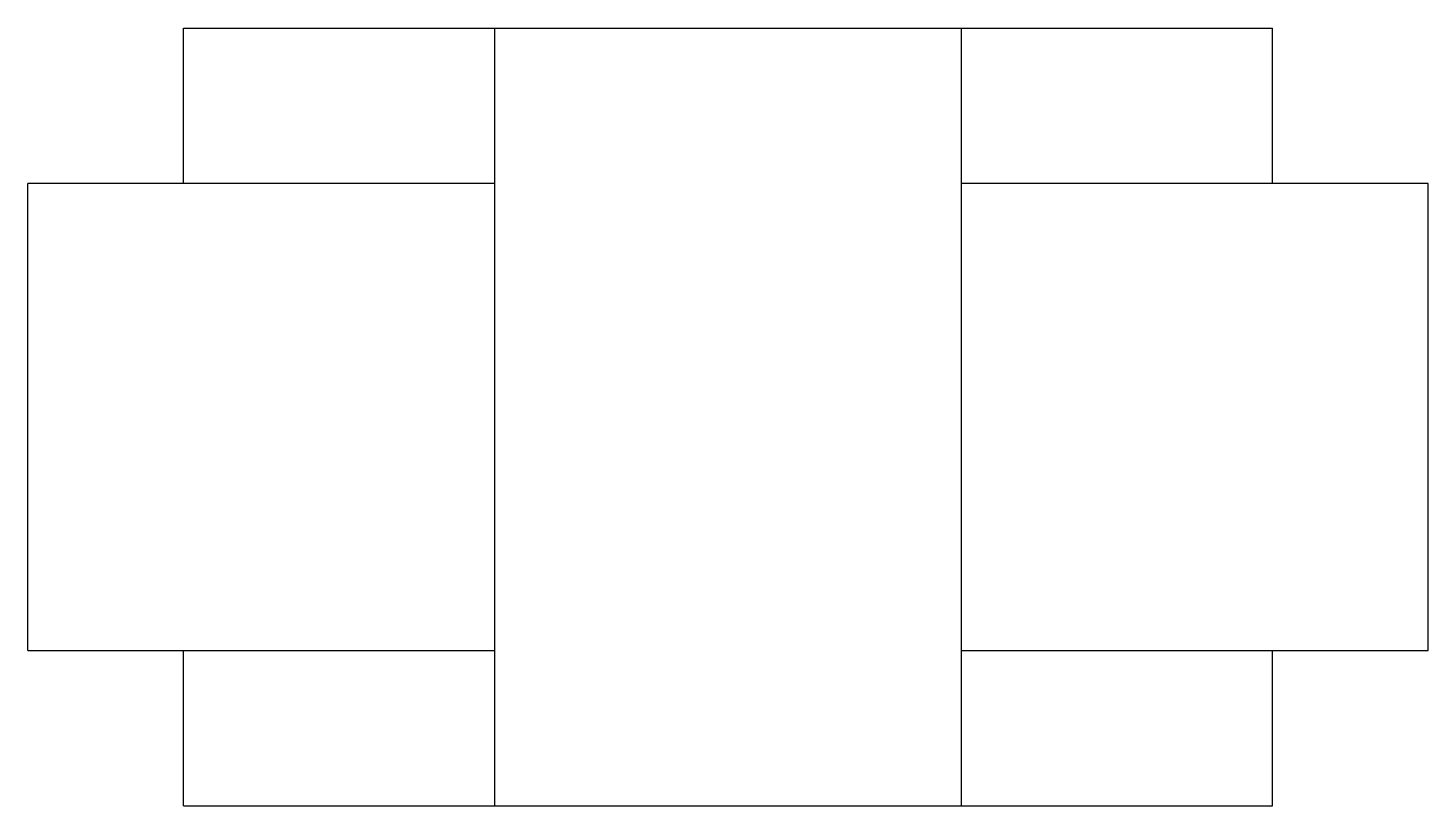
# Model space of a CAD drawing. Header units: metres. Extents: x -9 to 9, y 0 to 10.
import ezdxf

# ---------------------------------------------------------------- set-up
doc = ezdxf.new("R2010")
doc.units = ezdxf.units.M

msp = doc.modelspace()

# ---------------------------------------------------------------- linework, layer by layer
for points in [[(-7, 8), (-7, 8.04), (-7, 8.08), (-7, 8.12), (-7, 8.16), (-7, 8.2), (-7, 8.24), (-7, 8.28), (-7, 8.32), (-7, 8.36), (-7, 8.4), (-7, 8.44), (-7, 8.48), (-7, 8.52), (-7, 8.56), (-7, 8.6), (-7, 8.64), (-7, 8.68), (-7, 8.72), (-7, 8.76), (-7, 8.8), (-7, 8.84), (-7, 8.88), (-7, 8.92), (-7, 8.96), (-7, 9), (-7, 9.04), (-7, 9.08), (-7, 9.12), (-7, 9.16), (-7, 9.2), (-7, 9.24), (-7, 9.28), (-7, 9.32), (-7, 9.36), (-7, 9.4), (-7, 9.44), (-7, 9.48), (-7, 9.52), (-7, 9.56), (-7, 9.6), (-7, 9.64), (-7, 9.68), (-7, 9.72), (-7, 9.76), (-7, 9.8), (-7, 9.84), (-7, 9.88), (-7, 9.92), (-7, 9.96), (-7, 10)], [(-7, 10), (-6.92, 10), (-6.84, 10), (-6.76, 10), (-6.68, 10), (-6.6, 10), (-6.52, 10), (-6.44, 10), (-6.36, 10), (-6.28, 10), (-6.2, 10), (-6.12, 10), (-6.04, 10), (-5.96, 10), (-5.88, 10), (-5.8, 10), (-5.72, 10), (-5.64, 10), (-5.56, 10), (-5.48, 10), (-5.4, 10), (-5.32, 10), (-5.24, 10), (-5.16, 10), (-5.08, 10), (-5, 10), (-4.92, 10), (-4.84, 10), (-4.76, 10), (-4.68, 10), (-4.6, 10), (-4.52, 10), (-4.44, 10), (-4.36, 10), (-4.28, 10), (-4.2, 10), (-4.12, 10), (-4.04, 10), (-3.96, 10), (-3.88, 10), (-3.8, 10), (-3.72, 10), (-3.64, 10), (-3.56, 10), (-3.48, 10), (-3.4, 10), (-3.32, 10), (-3.24, 10), (-3.16, 10), (-3.08, 10), (-3, 10)], [(-3, 10), (-2.88, 10), (-2.76, 10), (-2.64, 10), (-2.52, 10), (-2.4, 10), (-2.28, 10), (-2.16, 10), (-2.04, 10), (-1.92, 10), (-1.8, 10), (-1.68, 10), (-1.56, 10), (-1.44, 10), (-1.32, 10), (-1.2, 10), (-1.08, 10), (-0.96, 10), (-0.84, 10), (-0.72, 10), (-0.6, 10), (-0.48, 10), (-0.36, 10), (-0.24, 10), (-0.12, 10), (0, 10), (0.12, 10), (0.24, 10), (0.36, 10), (0.48, 10), (0.6, 10), (0.72, 10), (0.84, 10), (0.96, 10), (1.08, 10), (1.2, 10), (1.32, 10), (1.44, 10), (1.56, 10), (1.68, 10), (1.8, 10), (1.92, 10), (2.04, 10), (2.16, 10), (2.28, 10), (2.4, 10), (2.52, 10), (2.64, 10), (2.76, 10), (2.88, 10), (3, 10)], [(-3, 0), (-3, 0.2), (-3, 0.4), (-3, 0.6), (-3, 0.8), (-3, 1), (-3, 1.2), (-3, 1.4), (-3, 1.6), (-3, 1.8), (-3, 2), (-3, 2.2), (-3, 2.4), (-3, 2.6), (-3, 2.8), (-3, 3), (-3, 3.2), (-3, 3.4), (-3, 3.6), (-3, 3.8), (-3, 4), (-3, 4.2), (-3, 4.4), (-3, 4.6), (-3, 4.8), (-3, 5), (-3, 5.2), (-3, 5.4), (-3, 5.6), (-3, 5.8), (-3, 6), (-3, 6.2), (-3, 6.4), (-3, 6.6), (-3, 6.8), (-3, 7), (-3, 7.2), (-3, 7.4), (-3, 7.6), (-3, 7.8), (-3, 8), (-3, 8.2), (-3, 8.4), (-3, 8.6), (-3, 8.8), (-3, 9), (-3, 9.2), (-3, 9.4), (-3, 9.6), (-3, 9.8), (-3, 10)], [(3, 10), (3.08, 10), (3.16, 10), (3.24, 10), (3.32, 10), (3.4, 10), (3.48, 10), (3.56, 10), (3.64, 10), (3.72, 10), (3.8, 10), (3.88, 10), (3.96, 10), (4.04, 10), (4.12, 10), (4.2, 10), (4.28, 10), (4.36, 10), (4.44, 10), (4.52, 10), (4.6, 10), (4.68, 10), (4.76, 10), (4.84, 10), (4.92, 10), (5, 10), (5.08, 10), (5.16, 10), (5.24, 10), (5.32, 10), (5.4, 10), (5.48, 10), (5.56, 10), (5.64, 10), (5.72, 10), (5.8, 10), (5.88, 10), (5.96, 10), (6.04, 10), (6.12, 10), (6.2, 10), (6.28, 10), (6.36, 10), (6.44, 10), (6.52, 10), (6.6, 10), (6.68, 10), (6.76, 10), (6.84, 10), (6.92, 10), (7, 10)], [(3, 0), (3, 0.2), (3, 0.4), (3, 0.6), (3, 0.8), (3, 1), (3, 1.2), (3, 1.4), (3, 1.6), (3, 1.8), (3, 2), (3, 2.2), (3, 2.4), (3, 2.6), (3, 2.8), (3, 3), (3, 3.2), (3, 3.4), (3, 3.6), (3, 3.8), (3, 4), (3, 4.2), (3, 4.4), (3, 4.6), (3, 4.8), (3, 5), (3, 5.2), (3, 5.4), (3, 5.6), (3, 5.8), (3, 6), (3, 6.2), (3, 6.4), (3, 6.6), (3, 6.8), (3, 7), (3, 7.2), (3, 7.4), (3, 7.6), (3, 7.8), (3, 8), (3, 8.2), (3, 8.4), (3, 8.6), (3, 8.8), (3, 9), (3, 9.2), (3, 9.4), (3, 9.6), (3, 9.8), (3, 10)], [(7, 8), (7, 8.04), (7, 8.08), (7, 8.12), (7, 8.16), (7, 8.2), (7, 8.24), (7, 8.28), (7, 8.32), (7, 8.36), (7, 8.4), (7, 8.44), (7, 8.48), (7, 8.52), (7, 8.56), (7, 8.6), (7, 8.64), (7, 8.68), (7, 8.72), (7, 8.76), (7, 8.8), (7, 8.84), (7, 8.88), (7, 8.92), (7, 8.96), (7, 9), (7, 9.04), (7, 9.08), (7, 9.12), (7, 9.16), (7, 9.2), (7, 9.24), (7, 9.28), (7, 9.32), (7, 9.36), (7, 9.4), (7, 9.44), (7, 9.48), (7, 9.52), (7, 9.56), (7, 9.6), (7, 9.64), (7, 9.68), (7, 9.72), (7, 9.76), (7, 9.8), (7, 9.84), (7, 9.88), (7, 9.92), (7, 9.96), (7, 10)], [(-3, 8), (-3.12, 8), (-3.24, 8), (-3.36, 8), (-3.48, 8), (-3.6, 8), (-3.72, 8), (-3.84, 8), (-3.96, 8), (-4.08, 8), (-4.2, 8), (-4.32, 8), (-4.44, 8), (-4.56, 8), (-4.68, 8), (-4.8, 8), (-4.92, 8), (-5.04, 8), (-5.16, 8), (-5.28, 8), (-5.4, 8), (-5.52, 8), (-5.64, 8), (-5.76, 8), (-5.88, 8), (-6, 8), (-6.12, 8), (-6.24, 8), (-6.36, 8), (-6.48, 8), (-6.6, 8), (-6.72, 8), (-6.84, 8), (-6.96, 8), (-7.08, 8), (-7.2, 8), (-7.32, 8), (-7.44, 8), (-7.56, 8), (-7.68, 8), (-7.8, 8), (-7.92, 8), (-8.04, 8), (-8.16, 8), (-8.28, 8), (-8.4, 8), (-8.52, 8), (-8.64, 8), (-8.76, 8), (-8.88, 8), (-9, 8)], [(-9, 2), (-9, 2.021), (-9, 2.042), (-9, 2.063), (-9, 2.102), (-9, 2.164), (-9, 2.226), (-9, 2.288), (-9, 2.383), (-9, 2.483), (-9, 2.583), (-9, 2.693), (-9, 2.826), (-9, 2.959), (-9, 3.092), (-9, 3.243), (-9, 3.403), (-9, 3.562), (-9, 3.724), (-9, 3.901), (-9, 4.079), (-9, 4.256), (-9, 4.439), (-9, 4.626), (-9, 4.813), (-9, 5), (-9, 5.187), (-9, 5.374), (-9, 5.561), (-9, 5.744), (-9, 5.921), (-9, 6.099), (-9, 6.276), (-9, 6.438), (-9, 6.597), (-9, 6.757), (-9, 6.908), (-9, 7.041), (-9, 7.174), (-9, 7.307), (-9, 7.417), (-9, 7.517), (-9, 7.617), (-9, 7.712), (-9, 7.774), (-9, 7.836), (-9, 7.898), (-9, 7.937), (-9, 7.958), (-9, 7.979), (-9, 8)], [(9, 8), (8.88, 8), (8.76, 8), (8.64, 8), (8.52, 8), (8.4, 8), (8.28, 8), (8.16, 8), (8.04, 8), (7.92, 8), (7.8, 8), (7.68, 8), (7.56, 8), (7.44, 8), (7.32, 8), (7.2, 8), (7.08, 8), (6.96, 8), (6.84, 8), (6.72, 8), (6.6, 8), (6.48, 8), (6.36, 8), (6.24, 8), (6.12, 8), (6, 8), (5.88, 8), (5.76, 8), (5.64, 8), (5.52, 8), (5.4, 8), (5.28, 8), (5.16, 8), (5.04, 8), (4.92, 8), (4.8, 8), (4.68, 8), (4.56, 8), (4.44, 8), (4.32, 8), (4.2, 8), (4.08, 8), (3.96, 8), (3.84, 8), (3.72, 8), (3.6, 8), (3.48, 8), (3.36, 8), (3.24, 8), (3.12, 8), (3, 8)], [(9, 2), (9, 2.021), (9, 2.042), (9, 2.063), (9, 2.102), (9, 2.164), (9, 2.226), (9, 2.288), (9, 2.383), (9, 2.483), (9, 2.583), (9, 2.693), (9, 2.826), (9, 2.959), (9, 3.092), (9, 3.243), (9, 3.403), (9, 3.562), (9, 3.724), (9, 3.901), (9, 4.079), (9, 4.256), (9, 4.439), (9, 4.626), (9, 4.813), (9, 5), (9, 5.187), (9, 5.374), (9, 5.561), (9, 5.744), (9, 5.921), (9, 6.099), (9, 6.276), (9, 6.438), (9, 6.597), (9, 6.757), (9, 6.908), (9, 7.041), (9, 7.174), (9, 7.307), (9, 7.417), (9, 7.517), (9, 7.617), (9, 7.712), (9, 7.774), (9, 7.836), (9, 7.898), (9, 7.937), (9, 7.958), (9, 7.979), (9, 8)], [(-9, 2), (-8.88, 2), (-8.76, 2), (-8.64, 2), (-8.52, 2), (-8.4, 2), (-8.28, 2), (-8.16, 2), (-8.04, 2), (-7.92, 2), (-7.8, 2), (-7.68, 2), (-7.56, 2), (-7.44, 2), (-7.32, 2), (-7.2, 2), (-7.08, 2), (-6.96, 2), (-6.84, 2), (-6.72, 2), (-6.6, 2), (-6.48, 2), (-6.36, 2), (-6.24, 2), (-6.12, 2), (-6, 2), (-5.88, 2), (-5.76, 2), (-5.64, 2), (-5.52, 2), (-5.4, 2), (-5.28, 2), (-5.16, 2), (-5.04, 2), (-4.92, 2), (-4.8, 2), (-4.68, 2), (-4.56, 2), (-4.44, 2), (-4.32, 2), (-4.2, 2), (-4.08, 2), (-3.96, 2), (-3.84, 2), (-3.72, 2), (-3.6, 2), (-3.48, 2), (-3.36, 2), (-3.24, 2), (-3.12, 2), (-3, 2)], [(-7, 0), (-7, 0.04), (-7, 0.08), (-7, 0.12), (-7, 0.16), (-7, 0.2), (-7, 0.24), (-7, 0.28), (-7, 0.32), (-7, 0.36), (-7, 0.4), (-7, 0.44), (-7, 0.48), (-7, 0.52), (-7, 0.56), (-7, 0.6), (-7, 0.64), (-7, 0.68), (-7, 0.72), (-7, 0.76), (-7, 0.8), (-7, 0.84), (-7, 0.88), (-7, 0.92), (-7, 0.96), (-7, 1), (-7, 1.04), (-7, 1.08), (-7, 1.12), (-7, 1.16), (-7, 1.2), (-7, 1.24), (-7, 1.28), (-7, 1.32), (-7, 1.36), (-7, 1.4), (-7, 1.44), (-7, 1.48), (-7, 1.52), (-7, 1.56), (-7, 1.6), (-7, 1.64), (-7, 1.68), (-7, 1.72), (-7, 1.76), (-7, 1.8), (-7, 1.84), (-7, 1.88), (-7, 1.92), (-7, 1.96), (-7, 2)], [(3, 2), (3.12, 2), (3.24, 2), (3.36, 2), (3.48, 2), (3.6, 2), (3.72, 2), (3.84, 2), (3.96, 2), (4.08, 2), (4.2, 2), (4.32, 2), (4.44, 2), (4.56, 2), (4.68, 2), (4.8, 2), (4.92, 2), (5.04, 2), (5.16, 2), (5.28, 2), (5.4, 2), (5.52, 2), (5.64, 2), (5.76, 2), (5.88, 2), (6, 2), (6.12, 2), (6.24, 2), (6.36, 2), (6.48, 2), (6.6, 2), (6.72, 2), (6.84, 2), (6.96, 2), (7.08, 2), (7.2, 2), (7.32, 2), (7.44, 2), (7.56, 2), (7.68, 2), (7.8, 2), (7.92, 2), (8.04, 2), (8.16, 2), (8.28, 2), (8.4, 2), (8.52, 2), (8.64, 2), (8.76, 2), (8.88, 2), (9, 2)], [(7, 0), (7, 0.04), (7, 0.08), (7, 0.12), (7, 0.16), (7, 0.2), (7, 0.24), (7, 0.28), (7, 0.32), (7, 0.36), (7, 0.4), (7, 0.44), (7, 0.48), (7, 0.52), (7, 0.56), (7, 0.6), (7, 0.64), (7, 0.68), (7, 0.72), (7, 0.76), (7, 0.8), (7, 0.84), (7, 0.88), (7, 0.92), (7, 0.96), (7, 1), (7, 1.04), (7, 1.08), (7, 1.12), (7, 1.16), (7, 1.2), (7, 1.24), (7, 1.28), (7, 1.32), (7, 1.36), (7, 1.4), (7, 1.44), (7, 1.48), (7, 1.52), (7, 1.56), (7, 1.6), (7, 1.64), (7, 1.68), (7, 1.72), (7, 1.76), (7, 1.8), (7, 1.84), (7, 1.88), (7, 1.92), (7, 1.96), (7, 2)], [(-7, 0), (-6.92, 0), (-6.84, 0), (-6.76, 0), (-6.68, 0), (-6.6, 0), (-6.52, 0), (-6.44, 0), (-6.36, 0), (-6.28, 0), (-6.2, 0), (-6.12, 0), (-6.04, 0), (-5.96, 0), (-5.88, 0), (-5.8, 0), (-5.72, 0), (-5.64, 0), (-5.56, 0), (-5.48, 0), (-5.4, 0), (-5.32, 0), (-5.24, 0), (-5.16, 0), (-5.08, 0), (-5, 0), (-4.92, 0), (-4.84, 0), (-4.76, 0), (-4.68, 0), (-4.6, 0), (-4.52, 0), (-4.44, 0), (-4.36, 0), (-4.28, 0), (-4.2, 0), (-4.12, 0), (-4.04, 0), (-3.96, 0), (-3.88, 0), (-3.8, 0), (-3.72, 0), (-3.64, 0), (-3.56, 0), (-3.48, 0), (-3.4, 0), (-3.32, 0), (-3.24, 0), (-3.16, 0), (-3.08, 0), (-3, 0)], [(-3, 0), (-2.88, 0), (-2.76, 0), (-2.64, 0), (-2.52, 0), (-2.4, 0), (-2.28, 0), (-2.16, 0), (-2.04, 0), (-1.92, 0), (-1.8, 0), (-1.68, 0), (-1.56, 0), (-1.44, 0), (-1.32, 0), (-1.2, 0), (-1.08, 0), (-0.96, 0), (-0.84, 0), (-0.72, 0), (-0.6, 0), (-0.48, 0), (-0.36, 0), (-0.24, 0), (-0.12, 0), (0, 0), (0.12, 0), (0.24, 0), (0.36, 0), (0.48, 0), (0.6, 0), (0.72, 0), (0.84, 0), (0.96, 0), (1.08, 0), (1.2, 0), (1.32, 0), (1.44, 0), (1.56, 0), (1.68, 0), (1.8, 0), (1.92, 0), (2.04, 0), (2.16, 0), (2.28, 0), (2.4, 0), (2.52, 0), (2.64, 0), (2.76, 0), (2.88, 0), (3, 0)], [(3, 0), (3.08, 0), (3.16, 0), (3.24, 0), (3.32, 0), (3.4, 0), (3.48, 0), (3.56, 0), (3.64, 0), (3.72, 0), (3.8, 0), (3.88, 0), (3.96, 0), (4.04, 0), (4.12, 0), (4.2, 0), (4.28, 0), (4.36, 0), (4.44, 0), (4.52, 0), (4.6, 0), (4.68, 0), (4.76, 0), (4.84, 0), (4.92, 0), (5, 0), (5.08, 0), (5.16, 0), (5.24, 0), (5.32, 0), (5.4, 0), (5.48, 0), (5.56, 0), (5.64, 0), (5.72, 0), (5.8, 0), (5.88, 0), (5.96, 0), (6.04, 0), (6.12, 0), (6.2, 0), (6.28, 0), (6.36, 0), (6.44, 0), (6.52, 0), (6.6, 0), (6.68, 0), (6.76, 0), (6.84, 0), (6.92, 0), (7, 0)]]:
    msp.add_lwpolyline(points)

doc.saveas('drawing.dxf')
